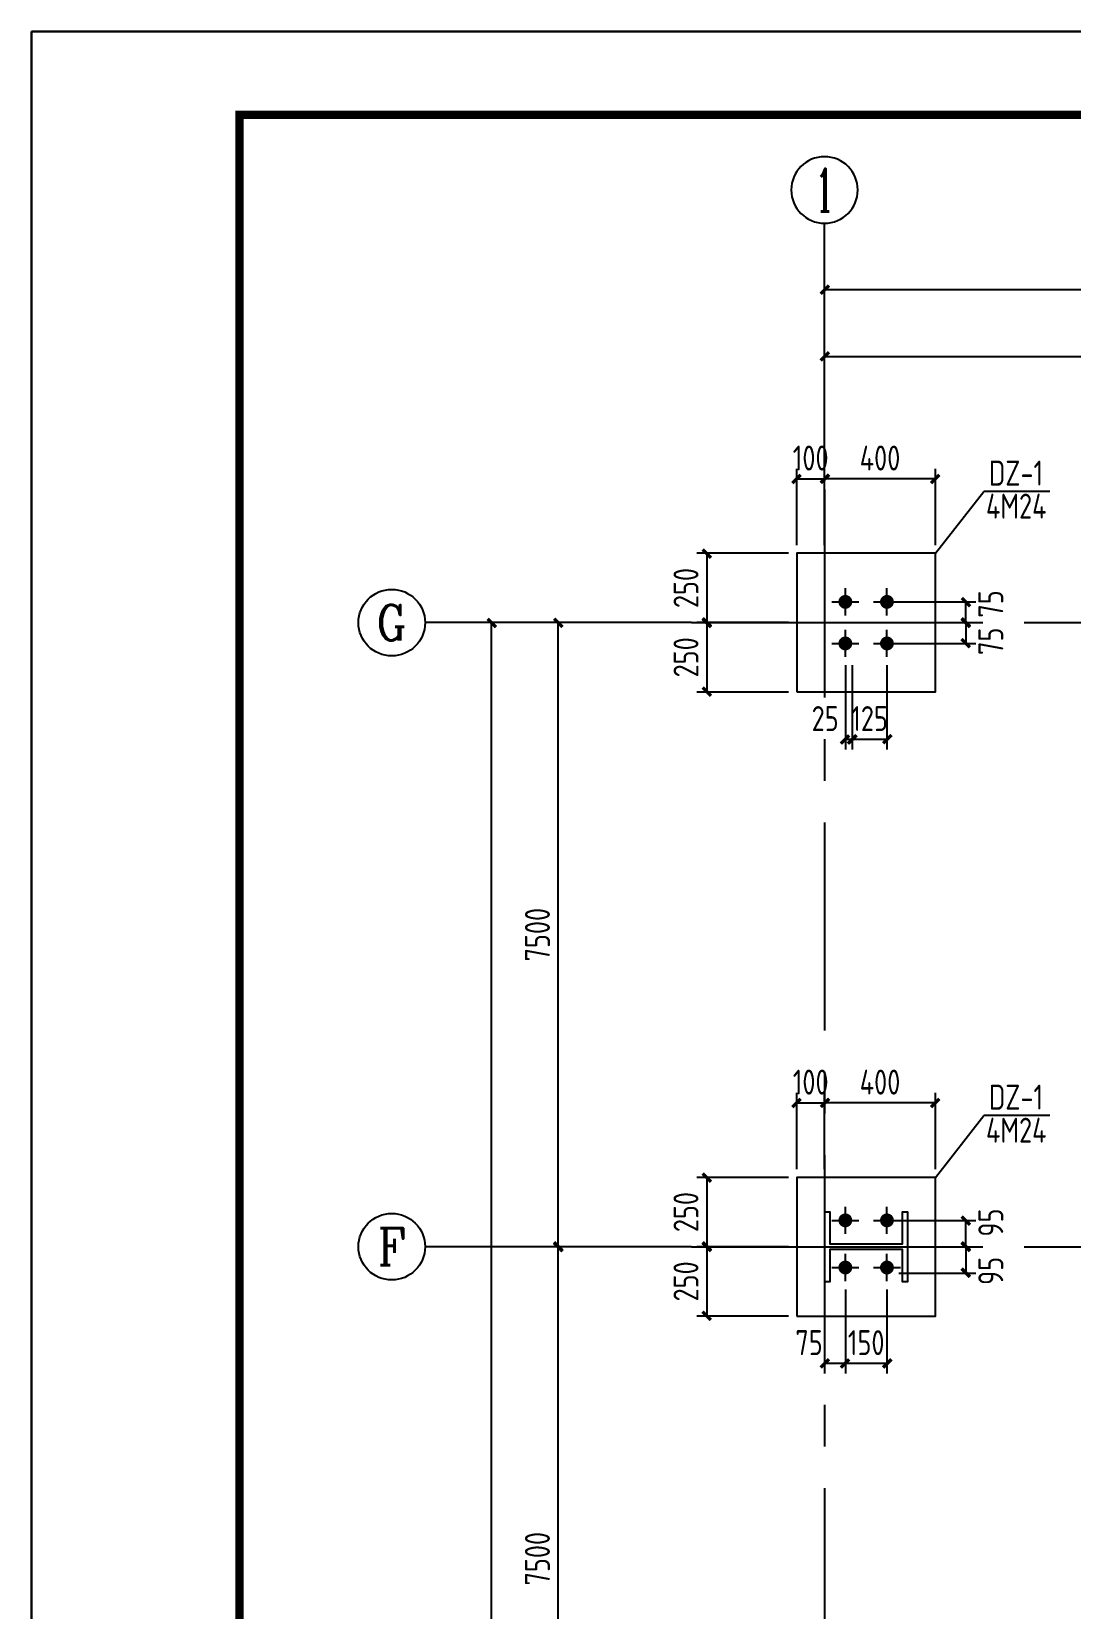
# Model space of a CAD drawing. Header units: millimetres. Extents: x 865490 to 879904, y 39442 to 44891.
# Drawn here: x 869715 to 869839.9, y 39852.7 to 40042.3 of the extents above; entities that cross this region are included whole.
import ezdxf
from ezdxf.enums import TextEntityAlignment as Align

# ---------------------------------------------------------------- set-up
doc = ezdxf.new("R2010")
doc.units = ezdxf.units.MM
doc.header["$LTSCALE"] = 1000
doc.header["$MEASUREMENT"] = 0
doc.linetypes.add('CENTER', pattern=[2, 1.25, -0.25, 0.25, -0.25])
doc.linetypes.add('DOTE', pattern=[2.42, 2, -0.2, 0.02, -0.2])
for name, color, linetype in [('AXIS', 3, 'Continuous'), ('AXIS_TEXT', 7, 'Continuous'), ('DIM', 7, 'Continuous'), ('DOTE', 1, 'DOTE'), ('M_Prof', 2, 'Continuous'), ('柱集中标注', 2, 'Continuous'), ('标注', 7, 'Continuous'), ('檩条', 34, 'Continuous')]:
    doc.layers.add(name, color=color, linetype=linetype)
doc.styles.add('_TCH_AXIS', font='COMPLEX', dxfattribs={"bigfont": 'GBCBIG'})
doc.styles.add('COMPLEX', font='COMPLEX')
doc.styles.add('GBHZ', font='gbenor.shx', dxfattribs={"width": 0.9, "bigfont": 'gbcbig.shx'})
doc.dimstyles.new('Y100', dxfattribs={"dimscale": 0, "dimtxt": 3, "dimasz": 0.01, "dimexe": 1.2, "dimexo": 2, "dimgap": 1, "dimtad": 1, "dimdec": 0, "dimlfac": 100, "dimzin": 0, "dimdsep": 46, "dimtxsty": 'GBHZ', "dimblk": 'DX', "dimcen": 0.09, "dimdle": 1, "dimclrd": 7, "dimclre": 7, "dimclrt": 7, "dimadec": 0, "dimazin": 0, "dimtfac": 1, "dimtdec": 0, "dimtix": 1, "dimtmove": 2, "dimatfit": 3, "dimldrblk": 'DX', "dimfxl": 0, "dimtolj": 1, "dimtzin": 0, "dimarcsym": 0})
doc.dimstyles.new('Y30', dxfattribs={"dimscale": 0, "dimtxt": 3, "dimasz": 0.01, "dimexe": 1.2, "dimexo": 1, "dimgap": 1, "dimtad": 1, "dimdec": 0, "dimlfac": 30, "dimzin": 0, "dimdsep": 46, "dimtxsty": 'GBHZ', "dimblk1": 'DX', "dimblk2": 'DX', "dimsah": 1, "dimcen": 0.09, "dimdle": 1, "dimadec": 0, "dimazin": 0, "dimtfac": 1, "dimtdec": 0, "dimtix": 1, "dimtmove": 2, "dimatfit": 3, "dimldrblk": 'DX', "dimfxl": 0, "dimtolj": 1, "dimtzin": 0, "dimarcsym": 0})

# ---------------------------------------------------------------- blocks, each defined once
blk = doc.blocks.new('_AXISO')
blk.add_circle((0, 0), 0.5)
at = {"layer": 'AXIS_TEXT', "style": 'COMPLEX', "width": 1.041667}
blk.add_attdef('A', text='', height=0.56, dxfattribs=at).set_placement((-0.25, -0.28), (0.25, -0.28), align=Align.FIT)
blk = doc.blocks.new('DX')
at = {"color": 0, "linetype": 'ByBlock', "const_width": 40}
blk.add_lwpolyline([(-54, -51), (46, 49)], dxfattribs=at)
blk = doc.blocks.new('*D1697')
at = {"layer": 'Defpoints', "color": 0, "transparency": 16777216}
for p in [(869778.31, 39896.22), (869794.31, 39896.22), (869794.31, 39821.22)]:
    blk.add_point(p, dxfattribs=at)
at = {"layer": 'dim', "color": 7, "lineweight": -2, "transparency": 16777216}
for p, q in [((869792.31, 39896.22), (869777.11, 39896.22)), ((869778.31, 39821.23), (869778.31, 39896.21)), ((869792.31, 39821.22), (869777.11, 39821.22))]:
    blk.add_line(p, q, dxfattribs=at)
at = {"layer": 'dim', "color": 7, "lineweight": -2, "transparency": 16777216, "xscale": 0.01, "yscale": 0.01, "zscale": 0.01}
for p, rotation in [((869778.31, 39896.22), 90), ((869778.31, 39821.22), 270)]:
    blk.add_blockref('DX', p, dxfattribs=dict(at, rotation=rotation))
at = {"layer": 'dim', "color": 7, "transparency": 16777216, "insert": (869775.81, 39858.72), "char_height": 3, "attachment_point": 5, "rotation": 90, "style": 'GBHZ'}
blk.add_mtext('\\A1;7500', dxfattribs=at)
blk = doc.blocks.new('*D1698')
at = {"layer": 'Defpoints', "color": 0, "transparency": 16777216}
for p in [(869778.31, 39971.22), (869794.31, 39971.22), (869794.31, 39896.22)]:
    blk.add_point(p, dxfattribs=at)
at = {"layer": 'dim', "color": 7, "lineweight": -2, "transparency": 16777216}
for p, q in [((869792.31, 39971.22), (869777.11, 39971.22)), ((869778.31, 39896.23), (869778.31, 39971.21)), ((869792.31, 39896.22), (869777.11, 39896.22))]:
    blk.add_line(p, q, dxfattribs=at)
at = {"layer": 'dim', "color": 7, "lineweight": -2, "transparency": 16777216, "xscale": 0.01, "yscale": 0.01, "zscale": 0.01}
for p, rotation in [((869778.31, 39971.22), 90), ((869778.31, 39896.22), 270)]:
    blk.add_blockref('DX', p, dxfattribs=dict(at, rotation=rotation))
at = {"layer": 'dim', "color": 7, "transparency": 16777216, "insert": (869775.81, 39933.72), "char_height": 3, "attachment_point": 5, "rotation": 90, "style": 'GBHZ'}
blk.add_mtext('\\A1;7500', dxfattribs=at)
blk = doc.blocks.new('*D1699')
at = {"layer": 'Defpoints', "color": 0, "transparency": 16777216}
for p in [(869770.31, 39971.22), (869794.31, 39971.22), (869794.31, 39521.22)]:
    blk.add_point(p, dxfattribs=at)
at = {"layer": 'dim', "color": 7, "lineweight": -2, "transparency": 16777216}
for p, q in [((869792.31, 39971.22), (869769.11, 39971.22)), ((869770.31, 39521.23), (869770.31, 39971.21)), ((869792.31, 39521.22), (869769.11, 39521.22))]:
    blk.add_line(p, q, dxfattribs=at)
at = {"layer": 'dim', "color": 7, "lineweight": -2, "transparency": 16777216, "xscale": 0.01, "yscale": 0.01, "zscale": 0.01}
for p, rotation in [((869770.31, 39971.22), 90), ((869770.31, 39521.22), 270)]:
    blk.add_blockref('DX', p, dxfattribs=dict(at, rotation=rotation))
at = {"layer": 'dim', "color": 7, "transparency": 16777216, "insert": (869767.81, 39746.22), "char_height": 3, "attachment_point": 5, "rotation": 90, "style": 'GBHZ'}
blk.add_mtext('\\A1;45000', dxfattribs=at)
blk = doc.blocks.new('*D1707')
at = {"layer": 'Defpoints', "color": 0, "transparency": 16777216}
for p in [(869925.31, 40003.22), (869810.31, 39987.22), (869925.31, 39987.22)]:
    blk.add_point(p, dxfattribs=at)
at = {"layer": 'dim', "color": 7, "lineweight": -2, "transparency": 16777216}
for p, q in [((869810.31, 39989.22), (869810.31, 40004.42)), ((869810.32, 40003.22), (869925.3, 40003.22)), ((869925.31, 39989.22), (869925.31, 40004.42))]:
    blk.add_line(p, q, dxfattribs=at)
at = {"layer": 'dim', "color": 7, "lineweight": -2, "transparency": 16777216, "xscale": 0.01, "yscale": 0.01, "zscale": 0.01, "rotation": 180}
blk.add_blockref('DX', (869810.31, 40003.22), dxfattribs=at)
at = {"layer": 'dim', "color": 7, "lineweight": -2, "transparency": 16777216, "xscale": 0.01, "yscale": 0.01, "zscale": 0.01}
blk.add_blockref('DX', (869925.31, 40003.22), dxfattribs=at)
at = {"layer": 'dim', "color": 7, "transparency": 16777216, "insert": (869867.81, 40005.72), "char_height": 3, "attachment_point": 5, "style": 'GBHZ'}
blk.add_mtext('\\A1;11500', dxfattribs=at)
blk = doc.blocks.new('*D1713')
at = {"layer": 'Defpoints', "color": 0, "transparency": 16777216}
for p in [(869810.31, 40011.22), (869810.31, 39987.22), (870280.31, 39987.22)]:
    blk.add_point(p, dxfattribs=at)
at = {"layer": 'dim', "color": 7, "lineweight": -2, "transparency": 16777216}
for p, q in [((869810.31, 39989.22), (869810.31, 40012.42)), ((870280.3, 40011.22), (869810.32, 40011.22)), ((870280.31, 39989.22), (870280.31, 40012.42))]:
    blk.add_line(p, q, dxfattribs=at)
at = {"layer": 'dim', "color": 7, "lineweight": -2, "transparency": 16777216, "xscale": 0.01, "yscale": 0.01, "zscale": 0.01, "rotation": 180}
blk.add_blockref('DX', (869810.31, 40011.22), dxfattribs=at)
at = {"layer": 'dim', "color": 7, "lineweight": -2, "transparency": 16777216, "xscale": 0.01, "yscale": 0.01, "zscale": 0.01}
blk.add_blockref('DX', (870280.31, 40011.22), dxfattribs=at)
at = {"layer": 'dim', "color": 7, "transparency": 16777216, "insert": (870045.31, 40013.72), "char_height": 3, "attachment_point": 5, "style": 'GBHZ'}
blk.add_mtext('\\A1;47000', dxfattribs=at)
blk = doc.blocks.new('*D1663')
at = {"layer": 'Defpoints', "color": 0, "transparency": 16777216}
for p in [(869810.31, 39988.5), (869810.31, 39979.55), (869823.64, 39979.55)]:
    blk.add_point(p, dxfattribs=at)
at = {"layer": 'dim', "color": 0, "lineweight": -2, "transparency": 16777216}
for p, q in [((869810.31, 39980.55), (869810.31, 39989.7)), ((869823.63, 39988.5), (869810.32, 39988.5)), ((869823.64, 39980.55), (869823.64, 39989.7))]:
    blk.add_line(p, q, dxfattribs=at)
at = {"layer": 'dim', "color": 0, "lineweight": -2, "transparency": 16777216, "xscale": 0.01, "yscale": 0.01, "zscale": 0.01, "rotation": 180}
blk.add_blockref('DX', (869810.31, 39988.5), dxfattribs=at)
at = {"layer": 'dim', "color": 0, "lineweight": -2, "transparency": 16777216, "xscale": 0.01, "yscale": 0.01, "zscale": 0.01}
blk.add_blockref('DX', (869823.64, 39988.5), dxfattribs=at)
at = {"layer": 'dim', "color": 0, "transparency": 16777216, "insert": (869816.97, 39991), "char_height": 3, "attachment_point": 5, "style": 'GBHZ'}
blk.add_mtext('\\A1;400', dxfattribs=at)
blk = doc.blocks.new('*D1664')
at = {"layer": 'Defpoints', "color": 0, "transparency": 16777216}
for p in [(869806.97, 39979.55), (869796.16, 39971.22), (869806.97, 39971.22)]:
    blk.add_point(p, dxfattribs=at)
at = {"layer": 'dim', "color": 0, "lineweight": -2, "transparency": 16777216}
for p, q in [((869805.97, 39979.55), (869794.96, 39979.55)), ((869796.16, 39979.54), (869796.16, 39971.23)), ((869805.97, 39971.22), (869794.96, 39971.22))]:
    blk.add_line(p, q, dxfattribs=at)
at = {"layer": 'dim', "color": 0, "lineweight": -2, "transparency": 16777216, "xscale": 0.01, "yscale": 0.01, "zscale": 0.01}
for p, rotation in [((869796.16, 39979.55), 90), ((869796.16, 39971.22), 270)]:
    blk.add_blockref('DX', p, dxfattribs=dict(at, rotation=rotation))
at = {"layer": 'dim', "color": 0, "transparency": 16777216, "insert": (869793.66, 39975.38), "char_height": 3, "attachment_point": 5, "rotation": 90, "style": 'GBHZ'}
blk.add_mtext('\\A1;250', dxfattribs=at)
blk = doc.blocks.new('*D1665')
at = {"layer": 'Defpoints', "color": 0, "transparency": 16777216}
for p in [(869806.97, 39971.22), (869796.16, 39962.88), (869806.97, 39962.88)]:
    blk.add_point(p, dxfattribs=at)
at = {"layer": 'dim', "color": 0, "lineweight": -2, "transparency": 16777216}
for p, q in [((869805.97, 39971.22), (869794.96, 39971.22)), ((869796.16, 39971.21), (869796.16, 39962.89)), ((869805.97, 39962.88), (869794.96, 39962.88))]:
    blk.add_line(p, q, dxfattribs=at)
at = {"layer": 'dim', "color": 0, "lineweight": -2, "transparency": 16777216, "xscale": 0.01, "yscale": 0.01, "zscale": 0.01}
for p, rotation in [((869796.16, 39971.22), 90), ((869796.16, 39962.88), 270)]:
    blk.add_blockref('DX', p, dxfattribs=dict(at, rotation=rotation))
at = {"layer": 'dim', "color": 0, "transparency": 16777216, "insert": (869793.66, 39967.05), "char_height": 3, "attachment_point": 5, "rotation": 90, "style": 'GBHZ'}
blk.add_mtext('\\A1;250', dxfattribs=at)
blk = doc.blocks.new('*D1666')
at = {"layer": 'Defpoints', "color": 0, "transparency": 16777216}
for p in [(869818.24, 39973.72), (869827.28, 39973.72), (869818.24, 39971.22)]:
    blk.add_point(p, dxfattribs=at)
at = {"layer": 'dim', "color": 0, "lineweight": -2, "transparency": 16777216}
for p, q in [((869819.24, 39973.72), (869828.48, 39973.72)), ((869827.28, 39971.23), (869827.28, 39973.71)), ((869819.24, 39971.22), (869828.48, 39971.22))]:
    blk.add_line(p, q, dxfattribs=at)
at = {"layer": 'dim', "color": 0, "lineweight": -2, "transparency": 16777216, "xscale": 0.01, "yscale": 0.01, "zscale": 0.01}
for p, rotation in [((869827.28, 39973.72), 90), ((869827.28, 39971.22), 270)]:
    blk.add_blockref('DX', p, dxfattribs=dict(at, rotation=rotation))
at = {"layer": 'dim', "color": 0, "transparency": 16777216, "insert": (869830.28, 39973.46), "char_height": 3, "attachment_point": 5, "rotation": 90, "style": 'GBHZ'}
blk.add_mtext('\\A1;75', dxfattribs=at)
blk = doc.blocks.new('*D1667')
at = {"layer": 'Defpoints', "color": 0, "transparency": 16777216}
for p in [(869818.24, 39971.22), (869818.24, 39968.72), (869827.28, 39968.72)]:
    blk.add_point(p, dxfattribs=at)
at = {"layer": 'dim', "color": 0, "lineweight": -2, "transparency": 16777216}
for p, q in [((869819.24, 39971.22), (869828.48, 39971.22)), ((869827.28, 39971.21), (869827.28, 39968.73)), ((869819.24, 39968.72), (869828.48, 39968.72))]:
    blk.add_line(p, q, dxfattribs=at)
at = {"layer": 'dim', "color": 0, "lineweight": -2, "transparency": 16777216, "xscale": 0.01, "yscale": 0.01, "zscale": 0.01}
for p, rotation in [((869827.28, 39971.22), 90), ((869827.28, 39968.72), 270)]:
    blk.add_blockref('DX', p, dxfattribs=dict(at, rotation=rotation))
at = {"layer": 'dim', "color": 0, "transparency": 16777216, "insert": (869830.28, 39968.98), "char_height": 3, "attachment_point": 5, "rotation": 90, "style": 'GBHZ'}
blk.add_mtext('\\A1;75', dxfattribs=at)
blk = doc.blocks.new('*D1668')
at = {"layer": 'Defpoints', "color": 0, "transparency": 16777216}
for p in [(869813.64, 39967.09), (869817.81, 39967.09), (869813.64, 39957.19)]:
    blk.add_point(p, dxfattribs=at)
at = {"layer": '标注', "color": 0, "lineweight": -2, "transparency": 16777216}
for p, q in [((869813.64, 39966.09), (869813.64, 39955.99)), ((869817.81, 39966.09), (869817.81, 39955.99)), ((869813.63, 39957.19), (869813.62, 39957.19)), ((869817.81, 39957.19), (869813.64, 39957.19)), ((869817.82, 39957.19), (869817.83, 39957.19))]:
    blk.add_line(p, q, dxfattribs=at)
at = {"layer": '标注', "color": 0, "lineweight": -2, "transparency": 16777216, "xscale": 0.01, "yscale": 0.01, "zscale": 0.01}
blk.add_blockref('DX', (869813.64, 39957.19), dxfattribs=at)
at = {"layer": '标注', "color": 0, "lineweight": -2, "transparency": 16777216, "xscale": 0.01, "yscale": 0.01, "zscale": 0.01, "rotation": 180}
blk.add_blockref('DX', (869817.81, 39957.19), dxfattribs=at)
at = {"layer": '标注', "color": 0, "transparency": 16777216, "insert": (869815.72, 39959.69), "char_height": 3, "attachment_point": 5, "style": 'GBHZ'}
blk.add_mtext('\\A1;125', dxfattribs=at)
blk = doc.blocks.new('*D1669')
at = {"layer": 'Defpoints', "color": 0, "transparency": 16777216}
for p in [(869812.81, 39967.09), (869813.64, 39967.09), (869812.81, 39957.19)]:
    blk.add_point(p, dxfattribs=at)
at = {"layer": '标注', "color": 0, "lineweight": -2, "transparency": 16777216}
for p, q in [((869812.81, 39966.09), (869812.81, 39955.99)), ((869813.64, 39966.09), (869813.64, 39955.99)), ((869812.8, 39957.19), (869812.79, 39957.19)), ((869813.64, 39957.19), (869812.81, 39957.19)), ((869813.65, 39957.19), (869813.66, 39957.19))]:
    blk.add_line(p, q, dxfattribs=at)
at = {"layer": '标注', "color": 0, "lineweight": -2, "transparency": 16777216, "xscale": 0.01, "yscale": 0.01, "zscale": 0.01}
blk.add_blockref('DX', (869812.81, 39957.19), dxfattribs=at)
at = {"layer": '标注', "color": 0, "lineweight": -2, "transparency": 16777216, "xscale": 0.01, "yscale": 0.01, "zscale": 0.01, "rotation": 180}
blk.add_blockref('DX', (869813.64, 39957.19), dxfattribs=at)
at = {"layer": '标注', "color": 0, "transparency": 16777216, "insert": (869810.38, 39959.69), "char_height": 3, "attachment_point": 5, "style": 'GBHZ'}
blk.add_mtext('\\A1;25', dxfattribs=at)
blk = doc.blocks.new('*D1670')
at = {"layer": 'Defpoints', "color": 0, "transparency": 16777216}
for p in [(869810.31, 39988.5), (869806.97, 39979.55), (869810.31, 39979.55)]:
    blk.add_point(p, dxfattribs=at)
at = {"layer": 'dim', "color": 0, "lineweight": -2, "transparency": 16777216}
for p, q in [((869806.96, 39988.5), (869806.95, 39988.5)), ((869806.97, 39980.55), (869806.97, 39989.7)), ((869806.97, 39988.5), (869810.31, 39988.5)), ((869810.31, 39980.55), (869810.31, 39989.7)), ((869810.32, 39988.5), (869810.33, 39988.5))]:
    blk.add_line(p, q, dxfattribs=at)
at = {"layer": 'dim', "color": 0, "lineweight": -2, "transparency": 16777216, "xscale": 0.01, "yscale": 0.01, "zscale": 0.01}
blk.add_blockref('DX', (869806.97, 39988.5), dxfattribs=at)
at = {"layer": 'dim', "color": 0, "lineweight": -2, "transparency": 16777216, "xscale": 0.01, "yscale": 0.01, "zscale": 0.01, "rotation": 180}
blk.add_blockref('DX', (869810.31, 39988.5), dxfattribs=at)
at = {"layer": 'dim', "color": 0, "transparency": 16777216, "insert": (869808.64, 39991), "char_height": 3, "attachment_point": 5, "style": 'GBHZ'}
blk.add_mtext('\\A1;100', dxfattribs=at)
blk = doc.blocks.new('*D1814')
at = {"layer": 'Defpoints', "color": 0, "transparency": 16777216}
for p in [(869810.31, 39913.5), (869810.31, 39904.55), (869823.64, 39904.55)]:
    blk.add_point(p, dxfattribs=at)
at = {"layer": 'dim', "color": 0, "lineweight": -2, "transparency": 16777216}
for p, q in [((869810.31, 39905.55), (869810.31, 39914.7)), ((869823.64, 39905.55), (869823.64, 39914.7)), ((869823.63, 39913.5), (869810.32, 39913.5))]:
    blk.add_line(p, q, dxfattribs=at)
at = {"layer": 'dim', "color": 0, "lineweight": -2, "transparency": 16777216, "xscale": 0.01, "yscale": 0.01, "zscale": 0.01, "rotation": 180}
blk.add_blockref('DX', (869810.31, 39913.5), dxfattribs=at)
at = {"layer": 'dim', "color": 0, "lineweight": -2, "transparency": 16777216, "xscale": 0.01, "yscale": 0.01, "zscale": 0.01}
blk.add_blockref('DX', (869823.64, 39913.5), dxfattribs=at)
at = {"layer": 'dim', "color": 0, "transparency": 16777216, "insert": (869816.97, 39916), "char_height": 3, "attachment_point": 5, "style": 'GBHZ'}
blk.add_mtext('\\A1;400', dxfattribs=at)
blk = doc.blocks.new('*D1815')
at = {"layer": 'Defpoints', "color": 0, "transparency": 16777216}
for p in [(869806.97, 39904.55), (869796.16, 39896.22), (869806.97, 39896.22)]:
    blk.add_point(p, dxfattribs=at)
at = {"layer": 'dim', "color": 0, "lineweight": -2, "transparency": 16777216}
for p, q in [((869805.97, 39904.55), (869794.96, 39904.55)), ((869796.16, 39904.54), (869796.16, 39896.23)), ((869805.97, 39896.22), (869794.96, 39896.22))]:
    blk.add_line(p, q, dxfattribs=at)
at = {"layer": 'dim', "color": 0, "lineweight": -2, "transparency": 16777216, "xscale": 0.01, "yscale": 0.01, "zscale": 0.01}
for p, rotation in [((869796.16, 39904.55), 90), ((869796.16, 39896.22), 270)]:
    blk.add_blockref('DX', p, dxfattribs=dict(at, rotation=rotation))
at = {"layer": 'dim', "color": 0, "transparency": 16777216, "insert": (869793.66, 39900.38), "char_height": 3, "attachment_point": 5, "rotation": 90, "style": 'GBHZ'}
blk.add_mtext('\\A1;250', dxfattribs=at)
blk = doc.blocks.new('*D1816')
at = {"layer": 'Defpoints', "color": 0, "transparency": 16777216}
for p in [(869806.97, 39896.22), (869796.16, 39887.88), (869806.97, 39887.88)]:
    blk.add_point(p, dxfattribs=at)
at = {"layer": 'dim', "color": 0, "lineweight": -2, "transparency": 16777216}
for p, q in [((869805.97, 39896.22), (869794.96, 39896.22)), ((869796.16, 39896.21), (869796.16, 39887.89)), ((869805.97, 39887.88), (869794.96, 39887.88))]:
    blk.add_line(p, q, dxfattribs=at)
at = {"layer": 'dim', "color": 0, "lineweight": -2, "transparency": 16777216, "xscale": 0.01, "yscale": 0.01, "zscale": 0.01}
for p, rotation in [((869796.16, 39896.22), 90), ((869796.16, 39887.88), 270)]:
    blk.add_blockref('DX', p, dxfattribs=dict(at, rotation=rotation))
at = {"layer": 'dim', "color": 0, "transparency": 16777216, "insert": (869793.66, 39892.05), "char_height": 3, "attachment_point": 5, "rotation": 90, "style": 'GBHZ'}
blk.add_mtext('\\A1;250', dxfattribs=at)
blk = doc.blocks.new('*D1817')
at = {"layer": 'Defpoints', "color": 0, "transparency": 16777216}
for p in [(869818.24, 39899.38), (869827.28, 39899.38), (869818.24, 39896.22)]:
    blk.add_point(p, dxfattribs=at)
at = {"layer": 'dim', "color": 0, "lineweight": -2, "transparency": 16777216}
for p, q in [((869819.24, 39899.38), (869828.48, 39899.38)), ((869827.28, 39896.23), (869827.28, 39899.37)), ((869819.24, 39896.22), (869828.48, 39896.22))]:
    blk.add_line(p, q, dxfattribs=at)
at = {"layer": 'dim', "color": 0, "lineweight": -2, "transparency": 16777216, "xscale": 0.01, "yscale": 0.01, "zscale": 0.01}
for p, rotation in [((869827.28, 39899.38), 90), ((869827.28, 39896.22), 270)]:
    blk.add_blockref('DX', p, dxfattribs=dict(at, rotation=rotation))
at = {"layer": 'dim', "color": 0, "transparency": 16777216, "insert": (869830.28, 39899.12), "char_height": 3, "attachment_point": 5, "rotation": 90, "style": 'GBHZ'}
blk.add_mtext('\\A1;95', dxfattribs=at)
blk = doc.blocks.new('*D1818')
at = {"layer": 'Defpoints', "color": 0, "transparency": 16777216}
for p in [(869812.81, 39892.09), (869817.81, 39892.09), (869812.81, 39882.19)]:
    blk.add_point(p, dxfattribs=at)
at = {"layer": '标注', "color": 0, "lineweight": -2, "transparency": 16777216}
for p, q in [((869812.81, 39891.09), (869812.81, 39880.99)), ((869817.81, 39891.09), (869817.81, 39880.99)), ((869812.8, 39882.19), (869812.79, 39882.19)), ((869817.81, 39882.19), (869812.81, 39882.19)), ((869817.82, 39882.19), (869817.83, 39882.19))]:
    blk.add_line(p, q, dxfattribs=at)
at = {"layer": '标注', "color": 0, "lineweight": -2, "transparency": 16777216, "xscale": 0.01, "yscale": 0.01, "zscale": 0.01}
blk.add_blockref('DX', (869812.81, 39882.19), dxfattribs=at)
at = {"layer": '标注', "color": 0, "lineweight": -2, "transparency": 16777216, "xscale": 0.01, "yscale": 0.01, "zscale": 0.01, "rotation": 180}
blk.add_blockref('DX', (869817.81, 39882.19), dxfattribs=at)
at = {"layer": '标注', "color": 0, "transparency": 16777216, "insert": (869815.31, 39884.69), "char_height": 3, "attachment_point": 5, "style": 'GBHZ'}
blk.add_mtext('\\A1;150', dxfattribs=at)
blk = doc.blocks.new('*D1819')
at = {"layer": 'Defpoints', "color": 0, "transparency": 16777216}
for p in [(869810.31, 39892.05), (869812.81, 39892.09), (869810.31, 39882.19)]:
    blk.add_point(p, dxfattribs=at)
at = {"layer": '标注', "color": 0, "lineweight": -2, "transparency": 16777216}
for p, q in [((869810.31, 39891.05), (869810.31, 39880.99)), ((869812.81, 39891.09), (869812.81, 39880.99)), ((869812.8, 39882.19), (869810.32, 39882.19))]:
    blk.add_line(p, q, dxfattribs=at)
at = {"layer": '标注', "color": 0, "lineweight": -2, "transparency": 16777216, "xscale": 0.01, "yscale": 0.01, "zscale": 0.01, "rotation": 180}
blk.add_blockref('DX', (869810.31, 39882.19), dxfattribs=at)
at = {"layer": '标注', "color": 0, "lineweight": -2, "transparency": 16777216, "xscale": 0.01, "yscale": 0.01, "zscale": 0.01}
blk.add_blockref('DX', (869812.81, 39882.19), dxfattribs=at)
at = {"layer": '标注', "color": 0, "transparency": 16777216, "insert": (869808.44, 39884.69), "char_height": 3, "attachment_point": 5, "style": 'GBHZ'}
blk.add_mtext('\\A1;75', dxfattribs=at)
blk = doc.blocks.new('*D1820')
at = {"layer": 'Defpoints', "color": 0, "transparency": 16777216}
for p in [(869810.31, 39913.5), (869806.97, 39904.55), (869810.31, 39904.55)]:
    blk.add_point(p, dxfattribs=at)
at = {"layer": 'dim', "color": 0, "lineweight": -2, "transparency": 16777216}
for p, q in [((869806.97, 39905.55), (869806.97, 39914.7)), ((869810.31, 39905.55), (869810.31, 39914.7)), ((869806.96, 39913.5), (869806.95, 39913.5)), ((869806.97, 39913.5), (869810.31, 39913.5)), ((869810.32, 39913.5), (869810.33, 39913.5))]:
    blk.add_line(p, q, dxfattribs=at)
at = {"layer": 'dim', "color": 0, "lineweight": -2, "transparency": 16777216, "xscale": 0.01, "yscale": 0.01, "zscale": 0.01}
blk.add_blockref('DX', (869806.97, 39913.5), dxfattribs=at)
at = {"layer": 'dim', "color": 0, "lineweight": -2, "transparency": 16777216, "xscale": 0.01, "yscale": 0.01, "zscale": 0.01, "rotation": 180}
blk.add_blockref('DX', (869810.31, 39913.5), dxfattribs=at)
at = {"layer": 'dim', "color": 0, "transparency": 16777216, "insert": (869808.64, 39916), "char_height": 3, "attachment_point": 5, "style": 'GBHZ'}
blk.add_mtext('\\A1;100', dxfattribs=at)
blk = doc.blocks.new('*D1821')
at = {"layer": 'Defpoints', "color": 0, "transparency": 16777216}
for p in [(869818.24, 39896.22), (869818.24, 39893.05), (869827.28, 39893.05)]:
    blk.add_point(p, dxfattribs=at)
at = {"layer": 'dim', "color": 0, "lineweight": -2, "transparency": 16777216}
for p, q in [((869819.24, 39896.22), (869828.48, 39896.22)), ((869827.28, 39896.21), (869827.28, 39893.06)), ((869819.24, 39893.05), (869828.48, 39893.05))]:
    blk.add_line(p, q, dxfattribs=at)
at = {"layer": 'dim', "color": 0, "lineweight": -2, "transparency": 16777216, "xscale": 0.01, "yscale": 0.01, "zscale": 0.01}
for p, rotation in [((869827.28, 39896.22), 90), ((869827.28, 39893.05), 270)]:
    blk.add_blockref('DX', p, dxfattribs=dict(at, rotation=rotation))
at = {"layer": 'dim', "color": 0, "transparency": 16777216, "insert": (869830.28, 39893.31), "char_height": 3, "attachment_point": 5, "rotation": 90, "style": 'GBHZ'}
blk.add_mtext('\\A1;95', dxfattribs=at)

msp = doc.modelspace()

# ---------------------------------------------------------------- linework, layer by layer
for p, q in [((869715.028, 39448.259), (869715.028, 40042.259)), ((869715.028, 40042.259), (869715.028, 39448.259)), ((869812.805, 39972.093), (869812.805, 39975.343)), ((869817.805, 39972.093), (869817.805, 39975.343)), ((869811.18, 39973.718), (869814.43, 39973.718)), ((869816.18, 39973.718), (869819.43, 39973.718)), ((869812.805, 39967.093), (869812.805, 39970.343)), ((869817.805, 39967.093), (869817.805, 39970.343)), ((869811.18, 39968.718), (869814.43, 39968.718)), ((869816.18, 39968.718), (869819.43, 39968.718)), ((869812.805, 39897.759), (869812.805, 39901.009)), ((869817.805, 39897.759), (869817.805, 39901.009)), ((869811.18, 39899.384), (869814.43, 39899.384)), ((869816.18, 39899.384), (869819.43, 39899.384)), ((869812.805, 39892.093), (869812.805, 39895.343)), ((869817.805, 39892.093), (869817.805, 39895.343)), ((869811.18, 39893.718), (869814.43, 39893.718)), ((869816.18, 39893.718), (869819.43, 39893.718))]:
    msp.add_line(p, q)
at = {"color": 0}
for p, q in [((870556.028, 40042.259), (869715.028, 40042.259)), ((869715.028, 40042.259), (870556.028, 40042.259))]:
    msp.add_line(p, q, dxfattribs=at)
at = {"color": 0, "const_width": 1}
msp.add_lwpolyline([(870546.028, 39458.259), (869740.028, 39458.259), (869740.028, 40032.259), (870546.028, 40032.259)], close=True, dxfattribs=at)
for points in [[(869806.972, 39962.884), (869823.639, 39962.884), (869823.639, 39979.551), (869806.972, 39979.551)], [(869806.972, 39887.884), (869823.639, 39887.884), (869823.639, 39904.551), (869806.972, 39904.551)]]:
    msp.add_lwpolyline(points, close=True)
at = {"layer": 'AXIS', "color": 0}
for p, q in [((869810.305, 39987.218), (869810.305, 40019.218)), ((869794.305, 39971.218), (869762.305, 39971.218)), ((869794.305, 39896.218), (869762.305, 39896.218))]:
    msp.add_line(p, q, dxfattribs=at)
at = {"layer": 'dim', "const_width": 0.833}
for points in [[(869812.805, 39974.134, 1), (869812.805, 39973.301, 1)], [(869817.805, 39974.134, 1), (869817.805, 39973.301, 1)], [(869812.805, 39969.134, 1), (869812.805, 39968.301, 1)], [(869817.805, 39969.134, 1), (869817.805, 39968.301, 1)], [(869812.805, 39899.801, 1), (869812.805, 39898.968, 1)], [(869817.805, 39899.801, 1), (869817.805, 39898.968, 1)], [(869812.805, 39894.134, 1), (869812.805, 39893.301, 1)], [(869817.805, 39894.134, 1), (869817.805, 39893.301, 1)]]:
    msp.add_lwpolyline(points, format="xyb", close=True, dxfattribs=at)
at = {"layer": 'DOTE', "linetype": 'CENTER', "ltscale": 0.02}
for p, q in [((869810.305, 39987.218), (869810.305, 39505.218)), ((869794.305, 39971.218), (870296.305, 39971.218)), ((869794.305, 39896.218), (870296.305, 39896.218))]:
    msp.add_line(p, q, dxfattribs=at)
at = {"layer": 'M_Prof'}
msp.add_lwpolyline([(869810.305, 39900.384), (869810.305, 39892.051), (869810.972, 39892.051), (869810.972, 39895.918), (869819.639, 39895.918), (869819.639, 39892.051), (869820.305, 39892.051), (869820.305, 39900.384), (869819.639, 39900.384), (869819.639, 39896.518), (869810.972, 39896.518), (869810.972, 39900.384)], close=True, dxfattribs=at)
at = {"layer": '檩条'}
for p, q in [((869823.639, 39979.551), (869829.461, 39986.97)), ((869837.359, 39986.97), (869829.461, 39986.97)), ((869823.639, 39904.551), (869829.461, 39911.97)), ((869837.359, 39911.97), (869829.461, 39911.97))]:
    msp.add_line(p, q, dxfattribs=at)

# ---------------------------------------------------------------- block references
at = {"layer": 'AXIS', "color": 0}
ref = msp.add_blockref('_AXISO', (869810.305, 40023.218), dxfattribs=dict(at, xscale=-8, yscale=8, zscale=8, rotation=180))
ref.add_attrib('A', '1', dxfattribs={"layer": 'AXIS_TEXT', "color": 0, "height": 5.147, "style": '_TCH_AXIS'}).set_placement((869809.202, 40020.644), (869811.408, 40020.644), align=Align.FIT)
ref = msp.add_blockref('_AXISO', (869758.305, 39971.218), dxfattribs=dict(at, xscale=8, yscale=8, zscale=8))
ref.add_attrib('A', 'G', dxfattribs={"layer": 'AXIS_TEXT', "color": 0, "height": 4.252, "style": '_TCH_AXIS'}).set_placement((869756.483, 39969.092), (869760.128, 39969.092), align=Align.FIT)
ref = msp.add_blockref('_AXISO', (869758.305, 39896.218), dxfattribs=dict(at, xscale=8, yscale=8, zscale=8))
ref.add_attrib('A', 'F', dxfattribs={"layer": 'AXIS_TEXT', "color": 0, "height": 4.454, "style": '_TCH_AXIS'}).set_placement((869756.608, 39893.99), (869760.002, 39893.99), align=Align.FIT)

# ---------------------------------------------------------------- texts
at = {"layer": '柱集中标注', "style": 'GBHZ', "width": 0.9}
for s, p in [('DZ-1', (869830.043, 39987.691)), ('4M24', (869829.702, 39983.72)), ('DZ-1', (869830.043, 39912.691)), ('4M24', (869829.702, 39908.72))]:
    msp.add_text(s, height=3, dxfattribs=at).set_placement(p)

# ---------------------------------------------------------------- dimensions: what is measured, and where the dimension line sits
at = {"layer": 'dim'}
for base, p1, p2, dimstyle, picture, middle in [((869810.305, 40011.218), (870280.305, 39987.218), (869810.305, 39987.218), 'Y100', '*D1713', (870045.305, 40013.718)), ((869925.305, 40003.218), (869810.305, 39987.218), (869925.305, 39987.218), 'Y100', '*D1707', (869867.805, 40005.718)), ((869810.305, 39988.496), (869806.972, 39979.551), (869810.305, 39979.551), 'Y30', '*D1670', (869808.639, 39990.996)), ((869810.305, 39913.496), (869806.972, 39904.551), (869810.305, 39904.551), 'Y30', '*D1820', (869808.639, 39915.996))]:
    dim = msp.add_linear_dim(base=base, p1=p1, p2=p2, dimstyle=dimstyle, override={"dimscale": 1}, dxfattribs=at)
    dim.commit()
    dim.dimension.update_dxf_attribs({"geometry": picture, "text_midpoint": middle})
for base, p1, p2, angle, dimstyle, picture, middle in [((869810.305, 39988.496), (869823.639, 39979.551), (869810.305, 39979.551), 180, 'Y30', '*D1663', (869816.972, 39990.996)), ((869796.164, 39971.218), (869806.972, 39979.551), (869806.972, 39971.218), 270, 'Y30', '*D1664', (869793.664, 39975.384)), ((869770.305, 39971.218), (869794.305, 39521.218), (869794.305, 39971.218), 90, 'Y100', '*D1699', (869767.805, 39746.218)), ((869778.305, 39971.218), (869794.305, 39896.218), (869794.305, 39971.218), 90, 'Y100', '*D1698', (869775.805, 39933.718)), ((869796.164, 39962.884), (869806.972, 39971.218), (869806.972, 39962.884), 270, 'Y30', '*D1665', (869793.664, 39967.051)), ((869810.305, 39913.496), (869823.639, 39904.551), (869810.305, 39904.551), 180, 'Y30', '*D1814', (869816.972, 39915.996)), ((869796.164, 39896.218), (869806.972, 39904.551), (869806.972, 39896.218), 270, 'Y30', '*D1815', (869793.664, 39900.384)), ((869778.305, 39896.218), (869794.305, 39821.218), (869794.305, 39896.218), 90, 'Y100', '*D1697', (869775.805, 39858.718)), ((869796.164, 39887.884), (869806.972, 39896.218), (869806.972, 39887.884), 270, 'Y30', '*D1816', (869793.664, 39892.051))]:
    dim = msp.add_linear_dim(base=base, p1=p1, p2=p2, angle=angle, dimstyle=dimstyle, override={"dimscale": 1}, dxfattribs=at)
    dim.commit()
    dim.dimension.update_dxf_attribs({"geometry": picture, "text_midpoint": middle})
for base, p1, p2, angle, picture, middle in [((869827.283, 39973.718), (869818.24, 39971.218), (869818.24, 39973.718), 270, '*D1666', (869830.277, 39973.456)), ((869827.283, 39968.718), (869818.24, 39971.218), (869818.24, 39968.718), 90, '*D1667', (869830.277, 39968.979)), ((869827.283, 39899.384), (869818.24, 39896.218), (869818.24, 39899.384), 270, '*D1817', (869830.277, 39899.122)), ((869827.283, 39893.051), (869818.24, 39896.218), (869818.24, 39893.051), 90, '*D1821', (869830.277, 39893.313))]:
    dim = msp.add_linear_dim(base=base, p1=p1, p2=p2, angle=angle, dimstyle='Y30', override={"dimscale": 1}, dxfattribs=at)
    dim.commit()
    dim.dimension.update_dxf_attribs({"geometry": picture, "text_midpoint": middle, "dimtype": 160})
at = {"layer": '标注'}
for base, p1, p2, picture, middle in [((869812.805, 39957.19), (869813.639, 39967.093), (869812.805, 39967.093), '*D1669', (869810.379, 39959.69)), ((869810.305, 39882.19), (869812.805, 39892.093), (869810.305, 39892.051), '*D1819', (869808.441, 39884.69))]:
    dim = msp.add_linear_dim(base=base, p1=p1, p2=p2, dimstyle='Y30', override={"dimscale": 1}, dxfattribs=at)
    dim.commit()
    dim.dimension.update_dxf_attribs({"geometry": picture, "text_midpoint": middle, "dimtype": 160})
for base, p1, p2, picture, middle in [((869813.639, 39957.19), (869817.805, 39967.093), (869813.639, 39967.093), '*D1668', (869815.722, 39959.69)), ((869812.805, 39882.19), (869817.805, 39892.093), (869812.805, 39892.093), '*D1818', (869815.305, 39884.69))]:
    dim = msp.add_linear_dim(base=base, p1=p1, p2=p2, dimstyle='Y30', override={"dimscale": 1}, dxfattribs=at)
    dim.commit()
    dim.dimension.update_dxf_attribs({"geometry": picture, "text_midpoint": middle})

doc.saveas('drawing.dxf')
